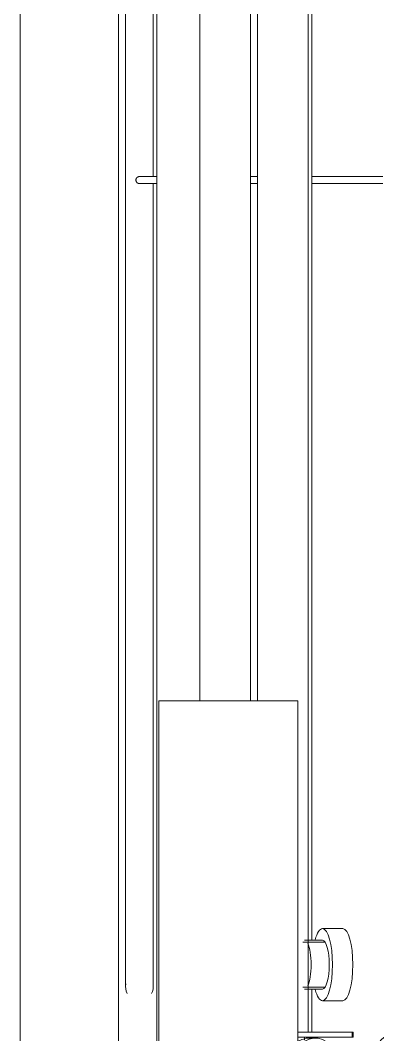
# Model space of a CAD drawing. Header units: metres. Extents: x -3 to 137, y -7 to 15.
# Drawn here: x 53.394 to 53.908, y 0.779 to 2.237 of the extents above; entities that cross this region are included whole.
import ezdxf

# ---------------------------------------------------------------- set-up
doc = ezdxf.new("R2010")
doc.units = ezdxf.units.M
for name, color, linetype, lineweight in [('A-GENM', 7, 'Continuous', 9), ('I-WALL', 7, 'Continuous', 9), ('P-PIPE', 7, 'Continuous', 9)]:
    doc.layers.add(name, color=color, linetype=linetype, lineweight=lineweight)

# ---------------------------------------------------------------- blocks, each defined once
blk = doc.blocks.new('M_Escalera Marinera Exterior - M_Escalera Marinera Exterior-2699892-Elevation 3 - a')
at = {"layer": 'A-GENM', "color": 8, "true_color": 0x808080}
for p, q in [((12.3766, 3.1911), (12.3766, 0.9118)), ((12.4166, 2.0125), (12.4166, 2.854)), ((12.3666, 0.6094), (12.3666, 2.7361)), ((12.4219, 2.0127), (12.3966, 2.0127)), ((12.5665, 2.0127), (12.5564, 2.0127)), ((12.6624, 2.0127), (12.6445, 2.0127)), ((12.3966, 2.0027), (12.4219, 2.0027)), ((12.4166, 0.9118), (12.4166, 2.003)), ((12.5564, 2.0027), (12.5665, 2.0027)), ((12.6445, 2.0027), (12.6624, 2.0027))]:
    blk.add_line(p, q, dxfattribs=at)
at = {"layer": 'A-GENM', "color": 8, "true_color": 0x808080, "flags": 128}
for points in [[(12.6624, 2.0127), (12.6785, 2.0127), (12.6946, 2.0127), (12.7107, 2.0127), (12.7267, 2.0127), (12.7425, 2.0127), (12.7445, 2.0127)], [(12.7468, 2.0127), (12.731, 2.0127), (12.715, 2.0127), (12.699, 2.0127), (12.6829, 2.0127), (12.6668, 2.0127), (12.6624, 2.0127)], [(12.6624, 2.0027), (12.6785, 2.0027), (12.6946, 2.0027), (12.7107, 2.0027), (12.7267, 2.0027), (12.7425, 2.0027)], [(12.7468, 2.0027), (12.731, 2.0027), (12.715, 2.0027), (12.699, 2.0027), (12.6829, 2.0027), (12.6668, 2.0027), (12.6624, 2.0027)], [(12.3766, 0.9118), (12.3766, 0.9093), (12.3766, 0.9068), (12.3766, 0.9042), (12.3766, 0.9017), (12.3766, 0.8993), (12.3766, 0.8968), (12.3766, 0.8943), (12.3766, 0.8919), (12.3766, 0.8895), (12.3766, 0.8872), (12.3766, 0.8849), (12.3766, 0.8826), (12.3766, 0.8804), (12.3766, 0.8782), (12.3766, 0.8761), (12.3766, 0.874), (12.3766, 0.872), (12.3766, 0.8701), (12.3766, 0.8682), (12.3766, 0.8664), (12.3766, 0.8647), (12.3766, 0.8631), (12.3766, 0.8615), (12.3766, 0.86), (12.3766, 0.8586), (12.3766, 0.8573), (12.3766, 0.856), (12.3766, 0.8549), (12.3766, 0.8538), (12.3766, 0.8529), (12.3766, 0.852), (12.3766, 0.8512), (12.3766, 0.8505), (12.3766, 0.85), (12.3766, 0.8495), (12.3766, 0.8491), (12.3766, 0.8488), (12.3766, 0.8486), (12.3766, 0.8486), (12.3766, 0.8486)], [(12.4166, 0.8486), (12.4166, 0.8486), (12.4166, 0.8488), (12.4166, 0.849), (12.4166, 0.8494), (12.4166, 0.8498), (12.4166, 0.8504), (12.4166, 0.851), (12.4166, 0.8518), (12.4166, 0.8526), (12.4166, 0.8536), (12.4166, 0.8546), (12.4166, 0.8557), (12.4166, 0.8569), (12.4166, 0.8582), (12.4166, 0.8596), (12.4166, 0.8611), (12.4166, 0.8626), (12.4166, 0.8643), (12.4166, 0.866), (12.4166, 0.8677), (12.4166, 0.8696), (12.4166, 0.8715), (12.4166, 0.8735), (12.4166, 0.8755), (12.4166, 0.8776), (12.4166, 0.8798), (12.4166, 0.882), (12.4166, 0.8843), (12.4166, 0.8866), (12.4166, 0.8889), (12.4166, 0.8913), (12.4166, 0.8937), (12.4166, 0.8961), (12.4166, 0.8986), (12.4166, 0.9011), (12.4166, 0.9036), (12.4166, 0.9061), (12.4166, 0.9086), (12.4166, 0.9111), (12.4166, 0.9118)]]:
    blk.add_lwpolyline(points, dxfattribs=at)
at = {"layer": 'A-GENM', "color": 8, "true_color": 0x808080}
for start, end in [(169.3234, 210), (330, 8.7105)]:
    blk.add_arc((12.3966, 0.8486), 0.02, start, end, dxfattribs=at)
for points, knots in [([(12.3966, 2.0127), (12.3965, 2.0127), (12.3963, 2.0127), (12.3959, 2.0127), (12.3956, 2.0127), (12.3953, 2.0126), (12.395, 2.0125), (12.3947, 2.0124), (12.3944, 2.0122), (12.3941, 2.0121), (12.3938, 2.0119), (12.3935, 2.0117), (12.3931, 2.0114), (12.3928, 2.011), (12.3926, 2.0107), (12.3922, 2.0103), (12.392, 2.0097), (12.3917, 2.0088), (12.3916, 2.0082), (12.3916, 2.0077)], [-0.5, -0.5, -0.5, -0.5, -0.4791667, -0.4583333, -0.4375, -0.4166667, -0.3958333, -0.375, -0.3541667, -0.3333333, -0.3125, -0.2916667, -0.25, -0.2291667, -0.2083333, -0.1666667, -0.125, -0.0833333, 0, 0, 0, 0]), ([(12.3916, 2.0077), (12.3916, 2.0073), (12.3917, 2.0067), (12.392, 2.0058), (12.3922, 2.0052), (12.3926, 2.0048), (12.3928, 2.0044), (12.3931, 2.0041), (12.3935, 2.0038), (12.3938, 2.0036), (12.3941, 2.0034), (12.3944, 2.0033), (12.3947, 2.0031), (12.395, 2.003), (12.3953, 2.0029), (12.3956, 2.0028), (12.3959, 2.0028), (12.3963, 2.0028), (12.3965, 2.0027), (12.3966, 2.0027)], [-1, -1, -1, -1, -0.9166667, -0.875, -0.8333333, -0.7916667, -0.7708333, -0.75, -0.7083333, -0.6875, -0.6666667, -0.6458333, -0.625, -0.6041667, -0.5833333, -0.5625, -0.5416667, -0.5208333, -0.5, -0.5, -0.5, -0.5])]:
    blk.add_open_spline(points, degree=3, knots=knots, dxfattribs=at)
blk = doc.blocks.new('M_Boca extracción - M_Boca extracción-2633244-Elevation 3 - a')
at = {"layer": 'A-GENM', "color": 8, "true_color": 0x808080}
for p, q in [((12.6244, 1.2593), (12.4244, 1.2593)), ((12.4244, 1.2593), (12.4244, 0.64)), ((12.6244, 0.64), (12.6244, 1.2593)), ((12.6244, 0.64), (12.4244, 0.64)), ((12.4244, 0.34), (12.4244, 0.64)), ((12.6244, 0.64), (12.6244, 0.34)), ((12.4244, 0), (12.4244, 0.34)), ((12.4244, 0.34), (12.6244, 0.34)), ((12.6244, 0.34), (12.6244, 0))]:
    blk.add_line(p, q, dxfattribs=at)
blk = doc.blocks.new('M_Conexión toma de agua potable - M_Conexión toma de agua potable-2652164-Elevation 3 - a')
at = {"layer": 'P-PIPE'}
for p, q in [((12.6892, 0.9319), (12.6599, 0.9319)), ((12.6642, 0.9126), (12.6315, 0.9126)), ((12.6599, 0.9152), (12.6339, 0.9152)), ((12.6315, 0.8476), (12.6642, 0.8476)), ((12.6339, 0.845), (12.6599, 0.845)), ((12.6599, 0.8283), (12.6892, 0.8283)), ((12.6339, 0.7829), (12.6244, 0.7829)), ((12.6244, 0.7759), (12.6339, 0.7759)), ((12.6339, 0.7829), (12.7024, 0.7829)), ((12.7024, 0.7759), (12.6339, 0.7759)), ((12.6341, 0.7722), (12.6341, 0.7759)), ((12.6497, 0.7746), (12.641, 0.7746)), ((12.7039, 0.7829), (12.7024, 0.7829)), ((12.7024, 0.7759), (12.7024, 0.7829)), ((12.7024, 0.7759), (12.7039, 0.7759)), ((12.7039, 0.7759), (12.7039, 0.7829)), ((12.7886, 0.7835), (12.7698, 0.7835)), ((12.7374, 0.7627), (12.6244, 0.7627)), ((12.641, 0.7637), (12.6323, 0.7637)), ((12.7698, 0.7667), (12.7677, 0.7667)), ((12.7846, 0.7414), (12.7734, 0.7414)), ((12.7734, 0.7219), (12.7846, 0.7219)), ((12.6244, 0.698), (12.641, 0.698)), ((12.6244, 0.6977), (12.7395, 0.6977)), ((12.641, 0.6872), (12.6497, 0.6872)), ((12.7677, 0.6966), (12.7698, 0.6966)), ((12.7698, 0.6799), (12.7886, 0.6799))]:
    blk.add_line(p, q, dxfattribs=at)
for centre, major_axis, ratio, start_param, end_param in [((12.6599, 0.8801), (0, 0.0518), 0.276903, 0, 0.810586), ((12.6599, 0.8801), (0, 0.0518), 0.276903, 3.141593, 6.283185), ((12.6892, 0.8801), (0, 0.0518), 0.276903, 3.141593, 6.283185), ((12.6339, 0.8801), (0, 0.0351), 0.276903, 3.665191, 5.759587), ((12.6599, 0.8801), (0, 0.0351), 0.276903, 3.141593, 6.283185), ((12.6599, 0.8801), (0, 0.0518), 0.276903, 2.331006, 3.141593), ((12.6497, 0.7309), (0, 0.0437), 0.787199, 5.582216, 7.140812), ((12.641, 0.7309), (0, 0.0437), 0.787199, 0, 0.504099), ((12.7698, 0.7317), (0, 0.0518), 0.787199, 0, 3.141593), ((12.7886, 0.7317), (0, 0.0518), 0.787199, 0, 3.141593), ((12.7886, 0.7317), (0, 0.0445), 0.787199, 0, 3.141593), ((12.7734, 0.7317), (0, 0.0445), 0.787199, 3.367654, 6.057124), ((12.7886, 0.7317), (0, 0.0518), 0.787199, 3.141593, 6.283185), ((12.7886, 0.7317), (0, 0.0445), 0.787199, 3.141593, 6.283185), ((12.7531, 0.7317), (0, 0.0351), 0.787199, 0.732421, 2.409172), ((12.7734, 0.7317), (0, 0.00974), 0.787199, 0, 3.141593), ((12.7846, 0.7317), (0, 0.00974), 0.787199, 0, 3.141593), ((12.7846, 0.7317), (0, 0.00974), 0.787199, 3.141593, 6.283185), ((12.6497, 0.7309), (0, 0.0437), 0.787199, 2.283966, 3.819721), ((12.641, 0.7309), (0, 0.0437), 0.787199, 2.637493, 3.141593), ((12.6162, 0.7309), (0, 0.0437), 0.787199, 3.392668, 3.51918)]:
    blk.add_ellipse(centre, major_axis=major_axis, ratio=ratio, start_param=start_param, end_param=end_param, dxfattribs=at)

msp = doc.modelspace()

# ---------------------------------------------------------------- linework, layer by layer
at = {"layer": 'I-WALL'}
msp.add_line((53.3937, 2.7225), (53.3937, 0.6354), dxfattribs=at)
at = {"layer": 'P-PIPE'}
for p, q in [((53.5903, 3.1855), (53.5903, 0)), ((53.6517, 3.1855), (53.6517, 1.2593)), ((53.7248, 1.2593), (53.7248, 3.1855)), ((53.7349, 3.1855), (53.7349, 1.2593)), ((53.8079, 0.7829), (53.8079, 3.1855)), ((53.8129, 0.9152), (53.8129, 3.1855)), ((53.8129, 0.7829), (53.8129, 0.845))]:
    msp.add_line(p, q, dxfattribs=at)

# ---------------------------------------------------------------- block references
at = {"layer": 'A-GENM', "color": 8, "true_color": 0x808080}
for name in ['M_Escalera Marinera Exterior - M_Escalera Marinera Exterior-2699892-Elevation 3 - a', 'M_Boca extracción - M_Boca extracción-2633244-Elevation 3 - a']:
    msp.add_blockref(name, (41.1684, 0), dxfattribs=at)
at = {"layer": 'P-PIPE'}
msp.add_blockref('M_Conexión toma de agua potable - M_Conexión toma de agua potable-2652164-Elevation 3 - a', (41.1684, 0), dxfattribs=at)

doc.saveas('drawing.dxf')
